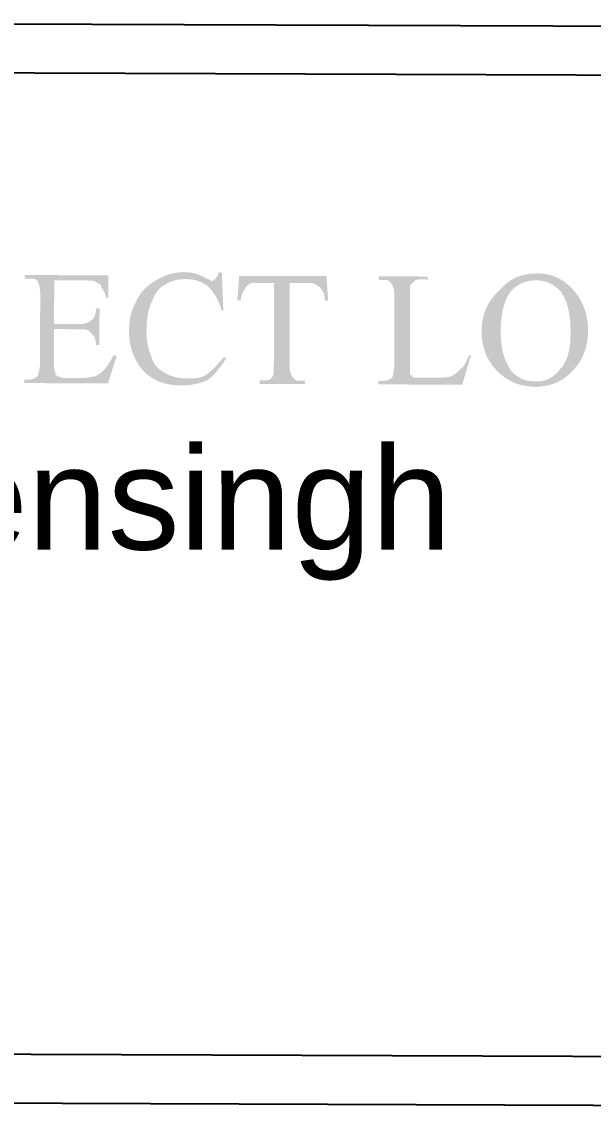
# Model space of a CAD drawing. Header units: millimetres. Extents: x -125 to 146, y -26 to 163.
# Drawn here: x 105.41 to 119.29, y 106.06 to 132.53 of the extents above; entities that cross this region are included whole.
import ezdxf
from ezdxf.xclip import XClip

# ---------------------------------------------------------------- set-up
doc = ezdxf.new("R2010")
doc.units = ezdxf.units.MM
doc.header["$MEASUREMENT"] = 0
doc.header["$XCLIPFRAME"] = 0
doc.layers.get('0').update_dxf_attribs({"color": 255, "linetype": 'CONTINUOUS'})
doc.layers.add('Layer1', color=7, linetype='CONTINUOUS')
doc.styles.add('20CCC60', font='arial.ttf')

# ---------------------------------------------------------------- blocks, each defined once
blk = doc.blocks.new('MF7097_5')
at = {"color": 7, "linetype": 'Continuous', "lineweight": 25, "true_color": 0x000007}
blk.add_lwpolyline([(169.897, 53.755), (169.897, -5.961), (143.65, -5.961), (143.65, 53.755)], close=True, dxfattribs=at)
blk = doc.blocks.new('MF7114_6')
at = {"color": 7, "linetype": 'Continuous', "lineweight": 25, "true_color": 0x000007}
blk.add_lwpolyline([(168.709, 52.612), (168.709, -4.776), (144.838, -4.776), (144.838, 52.612)], close=True, dxfattribs=at)

msp = doc.modelspace()

# ---------------------------------------------------------------- hatches: boundary and pattern name
at = {"true_color": 0x000007}
for points in [[(106.196, 126.238), (106.192, 125.179), (106.784, 125.177), (106.805, 125.177), (106.825, 125.178), (106.845, 125.179), (106.863, 125.18), (106.881, 125.182), (106.898, 125.184), (106.914, 125.186), (106.929, 125.189), (106.943, 125.192), (106.957, 125.195), (106.97, 125.199), (106.982, 125.203), (106.994, 125.207), (107.005, 125.211), (107.016, 125.215), (107.025, 125.22), (107.034, 125.225), (107.043, 125.23), (107.051, 125.235), (107.059, 125.24), (107.066, 125.245), (107.072, 125.25), (107.078, 125.255), (107.084, 125.261), (107.094, 125.266), (107.104, 125.273), (107.113, 125.28), (107.122, 125.288), (107.131, 125.297), (107.139, 125.307), (107.147, 125.317), (107.154, 125.328), (107.161, 125.339), (107.168, 125.351), (107.174, 125.364), (107.179, 125.377), (107.184, 125.39), (107.189, 125.404), (107.193, 125.418), (107.197, 125.433), (107.2, 125.447), (107.203, 125.463), (107.206, 125.478), (107.208, 125.493), (107.209, 125.509), (107.211, 125.525), (107.211, 125.541), (107.212, 125.556), (107.296, 125.556), (107.293, 124.664), (107.208, 124.665), (107.208, 124.68), (107.208, 124.696), (107.207, 124.71), (107.205, 124.725), (107.204, 124.738), (107.202, 124.751), (107.2, 124.764), (107.198, 124.776), (107.195, 124.788), (107.193, 124.799), (107.19, 124.809), (107.188, 124.818), (107.185, 124.827), (107.183, 124.836), (107.18, 124.843), (107.178, 124.85), (107.175, 124.856), (107.173, 124.861), (107.171, 124.866), (107.17, 124.87), (107.169, 124.873), (107.168, 124.875), (107.167, 124.876), (107.167, 124.877), (107.162, 124.882), (107.156, 124.887), (107.151, 124.893), (107.146, 124.898), (107.14, 124.903), (107.135, 124.909), (107.13, 124.914), (107.125, 124.92), (107.119, 124.925), (107.114, 124.931), (107.109, 124.936), (107.104, 124.942), (107.098, 124.947), (107.093, 124.953), (107.088, 124.958), (107.082, 124.964), (107.077, 124.969), (107.072, 124.974), (107.067, 124.98), (107.061, 124.985), (107.056, 124.991), (107.051, 124.996), (107.046, 125.001), (107.04, 125.007), (107.035, 125.012), (107.029, 125.017), (107.022, 125.021), (107.015, 125.025), (107.008, 125.028), (107, 125.031), (106.992, 125.034), (106.983, 125.037), (106.974, 125.039), (106.964, 125.041), (106.954, 125.043), (106.944, 125.044), (106.933, 125.045), (106.921, 125.046), (106.91, 125.047), (106.897, 125.048), (106.885, 125.049), (106.872, 125.049), (106.858, 125.049), (106.844, 125.05), (106.83, 125.05), (106.815, 125.05), (106.799, 125.05), (106.784, 125.05), (106.191, 125.052), (106.188, 124.161), (106.188, 124.15), (106.189, 124.139), (106.19, 124.129), (106.191, 124.118), (106.192, 124.108), (106.194, 124.098), (106.196, 124.088), (106.198, 124.077), (106.201, 124.068), (106.203, 124.058), (106.206, 124.048), (106.209, 124.039), (106.211, 124.03), (106.214, 124.021), (106.216, 124.012), (106.219, 124.004), (106.221, 123.996), (106.223, 123.988), (106.225, 123.98), (106.226, 123.973), (106.228, 123.967), (106.229, 123.96), (106.229, 123.954), (106.229, 123.949), (106.23, 123.949), (106.23, 123.948), (106.231, 123.947), (106.232, 123.946), (106.234, 123.944), (106.236, 123.942), (106.238, 123.94), (106.24, 123.938), (106.243, 123.935), (106.245, 123.933), (106.248, 123.93), (106.25, 123.928), (106.253, 123.925), (106.256, 123.922), (106.258, 123.92), (106.261, 123.917), (106.263, 123.915), (106.265, 123.913), (106.267, 123.911), (106.268, 123.909), (106.27, 123.908), (106.271, 123.907), (106.271, 123.906), (106.272, 123.906), (106.277, 123.906), (106.282, 123.905), (106.287, 123.904), (106.293, 123.903), (106.298, 123.901), (106.304, 123.9), (106.31, 123.897), (106.315, 123.895), (106.321, 123.893), (106.327, 123.89), (106.334, 123.888), (106.34, 123.885), (106.347, 123.882), (106.354, 123.88), (106.361, 123.877), (106.369, 123.875), (106.376, 123.872), (106.385, 123.87), (106.393, 123.868), (106.402, 123.867), (106.411, 123.865), (106.42, 123.864), (106.43, 123.864), (106.441, 123.863), (106.864, 123.862), (106.885, 123.862), (106.905, 123.862), (106.925, 123.863), (106.943, 123.865), (106.961, 123.866), (106.978, 123.868), (106.994, 123.87), (107.01, 123.872), (107.025, 123.875), (107.04, 123.877), (107.054, 123.88), (107.068, 123.882), (107.081, 123.885), (107.093, 123.887), (107.106, 123.89), (107.118, 123.892), (107.129, 123.894), (107.141, 123.896), (107.152, 123.898), (107.163, 123.9), (107.174, 123.901), (107.184, 123.902), (107.195, 123.903), (107.206, 123.903), (107.211, 123.908), (107.217, 123.913), (107.223, 123.919), (107.23, 123.924), (107.237, 123.929), (107.244, 123.934), (107.251, 123.94), (107.259, 123.945), (107.267, 123.95), (107.275, 123.955), (107.282, 123.961), (107.29, 123.966), (107.298, 123.971), (107.306, 123.977), (107.314, 123.982), (107.322, 123.987), (107.329, 123.992), (107.337, 123.998), (107.344, 124.003), (107.351, 124.008), (107.358, 124.013), (107.364, 124.019), (107.37, 124.024), (107.375, 124.029), (107.386, 124.04), (107.397, 124.051), (107.407, 124.063), (107.418, 124.075), (107.428, 124.087), (107.439, 124.1), (107.45, 124.114), (107.46, 124.128), (107.471, 124.142), (107.482, 124.157), (107.492, 124.172), (107.503, 124.187), (107.514, 124.204), (107.524, 124.22), (107.535, 124.237), (107.545, 124.254), (107.556, 124.272), (107.567, 124.29), (107.577, 124.309), (107.588, 124.328), (107.599, 124.348), (107.609, 124.368), (107.62, 124.388), (107.631, 124.409), (107.715, 124.409), (107.501, 123.732), (105.467, 123.74), (105.467, 123.825), (105.552, 123.824), (105.557, 123.824), (105.563, 123.824), (105.569, 123.824), (105.576, 123.824), (105.583, 123.825), (105.59, 123.825), (105.597, 123.825), (105.605, 123.826), (105.613, 123.826), (105.62, 123.827), (105.628, 123.828), (105.636, 123.829), (105.644, 123.831), (105.652, 123.832), (105.66, 123.834), (105.668, 123.836), (105.675, 123.839), (105.683, 123.842), (105.69, 123.845), (105.697, 123.848), (105.703, 123.852), (105.71, 123.856), (105.716, 123.861), (105.721, 123.866), (105.726, 123.866), (105.732, 123.867), (105.737, 123.868), (105.742, 123.869), (105.747, 123.871), (105.752, 123.873), (105.757, 123.876), (105.762, 123.878), (105.767, 123.881), (105.771, 123.885), (105.775, 123.888), (105.779, 123.892), (105.783, 123.896), (105.787, 123.901), (105.79, 123.905), (105.793, 123.91), (105.796, 123.914), (105.799, 123.919), (105.801, 123.924), (105.803, 123.929), (105.804, 123.935), (105.805, 123.94), (105.806, 123.945), (105.806, 123.95), (105.806, 123.956), (105.807, 123.962), (105.808, 123.968), (105.809, 123.975), (105.811, 123.982), (105.813, 123.99), (105.815, 123.998), (105.817, 124.007), (105.82, 124.016), (105.822, 124.025), (105.825, 124.035), (105.828, 124.045), (105.83, 124.056), (105.833, 124.068), (105.835, 124.079), (105.838, 124.091), (105.84, 124.104), (105.842, 124.117), (105.844, 124.13), (105.846, 124.144), (105.847, 124.159), (105.848, 124.173), (105.849, 124.189), (105.849, 124.204), (105.856, 125.9), (105.855, 125.921), (105.855, 125.942), (105.854, 125.962), (105.853, 125.981), (105.851, 126), (105.849, 126.019), (105.846, 126.036), (105.844, 126.054), (105.841, 126.071), (105.837, 126.087), (105.834, 126.102), (105.83, 126.117), (105.826, 126.131), (105.822, 126.145), (105.817, 126.158), (105.813, 126.17), (105.808, 126.181), (105.803, 126.192), (105.798, 126.202), (105.793, 126.211), (105.788, 126.219), (105.783, 126.227), (105.777, 126.233), (105.772, 126.239), (105.767, 126.244), (105.762, 126.249), (105.756, 126.253), (105.751, 126.257), (105.745, 126.261), (105.739, 126.264), (105.733, 126.267), (105.727, 126.269), (105.72, 126.271), (105.713, 126.273), (105.706, 126.275), (105.698, 126.276), (105.69, 126.278), (105.681, 126.279), (105.672, 126.28), (105.663, 126.28), (105.652, 126.281), (105.641, 126.281), (105.63, 126.282), (105.617, 126.282), (105.604, 126.282), (105.591, 126.282), (105.576, 126.282), (105.561, 126.282), (105.476, 126.283), (105.476, 126.367), (107.511, 126.36), (107.509, 125.809), (107.467, 125.81), (107.461, 125.825), (107.456, 125.84), (107.451, 125.855), (107.446, 125.87), (107.44, 125.883), (107.435, 125.897), (107.43, 125.91), (107.425, 125.923), (107.419, 125.935), (107.414, 125.946), (107.409, 125.958), (107.404, 125.968), (107.398, 125.979), (107.393, 125.989), (107.388, 125.998), (107.383, 126.007), (107.377, 126.016), (107.372, 126.024), (107.367, 126.032), (107.362, 126.039), (107.356, 126.046), (107.351, 126.052), (107.346, 126.058), (107.341, 126.064), (107.34, 126.074), (107.34, 126.083), (107.339, 126.092), (107.337, 126.1), (107.335, 126.107), (107.333, 126.114), (107.33, 126.12), (107.327, 126.125), (107.323, 126.13), (107.319, 126.135), (107.314, 126.139), (107.309, 126.143), (107.304, 126.147), (107.298, 126.151), (107.291, 126.155), (107.284, 126.158), (107.277, 126.162), (107.269, 126.165), (107.261, 126.169), (107.253, 126.173), (107.244, 126.177), (107.234, 126.182), (107.224, 126.186), (107.214, 126.191), (107.208, 126.197), (107.203, 126.201), (107.196, 126.205), (107.189, 126.209), (107.182, 126.213), (107.174, 126.216), (107.166, 126.219), (107.158, 126.221), (107.149, 126.224), (107.139, 126.226), (107.129, 126.227), (107.119, 126.229), (107.108, 126.23), (107.097, 126.231), (107.085, 126.232), (107.073, 126.233), (107.06, 126.233), (107.047, 126.234), (107.034, 126.234), (107.02, 126.234), (107.006, 126.234), (106.991, 126.235), (106.976, 126.235), (106.96, 126.235)], [(110.266, 126.434), (110.304, 125.503), (110.262, 125.503), (110.251, 125.539), (110.24, 125.574), (110.229, 125.608), (110.217, 125.641), (110.205, 125.672), (110.192, 125.703), (110.179, 125.732), (110.166, 125.76), (110.152, 125.788), (110.138, 125.814), (110.124, 125.839), (110.11, 125.863), (110.095, 125.887), (110.081, 125.909), (110.066, 125.931), (110.051, 125.952), (110.035, 125.972), (110.02, 125.992), (110.004, 126.011), (109.989, 126.029), (109.973, 126.047), (109.957, 126.064), (109.941, 126.081), (109.926, 126.097), (109.905, 126.112), (109.883, 126.127), (109.862, 126.141), (109.841, 126.154), (109.82, 126.166), (109.798, 126.177), (109.777, 126.188), (109.755, 126.198), (109.733, 126.207), (109.711, 126.215), (109.689, 126.223), (109.667, 126.23), (109.644, 126.236), (109.621, 126.242), (109.598, 126.247), (109.575, 126.252), (109.551, 126.256), (109.527, 126.259), (109.503, 126.262), (109.478, 126.264), (109.453, 126.266), (109.428, 126.267), (109.402, 126.268), (109.376, 126.268), (109.355, 126.268), (109.334, 126.267), (109.312, 126.266), (109.291, 126.265), (109.27, 126.263), (109.249, 126.261), (109.228, 126.258), (109.207, 126.255), (109.187, 126.251), (109.166, 126.247), (109.146, 126.242), (109.126, 126.237), (109.106, 126.232), (109.086, 126.226), (109.067, 126.22), (109.048, 126.213), (109.029, 126.206), (109.01, 126.198), (108.992, 126.19), (108.974, 126.181), (108.957, 126.172), (108.94, 126.163), (108.923, 126.153), (108.907, 126.143), (108.886, 126.132), (108.866, 126.121), (108.847, 126.109), (108.829, 126.097), (108.811, 126.084), (108.794, 126.071), (108.778, 126.057), (108.763, 126.043), (108.747, 126.028), (108.733, 126.013), (108.719, 125.996), (108.705, 125.98), (108.692, 125.962), (108.68, 125.944), (108.667, 125.925), (108.655, 125.905), (108.644, 125.885), (108.632, 125.864), (108.621, 125.842), (108.61, 125.82), (108.599, 125.796), (108.588, 125.772), (108.578, 125.747), (108.567, 125.721), (108.556, 125.699), (108.546, 125.677), (108.537, 125.653), (108.528, 125.629), (108.519, 125.604), (108.511, 125.579), (108.503, 125.552), (108.496, 125.525), (108.489, 125.497), (108.482, 125.468), (108.476, 125.439), (108.471, 125.409), (108.465, 125.378), (108.461, 125.347), (108.456, 125.315), (108.452, 125.282), (108.449, 125.249), (108.446, 125.215), (108.443, 125.181), (108.441, 125.146), (108.44, 125.111), (108.438, 125.075), (108.438, 125.038), (108.437, 125.002), (108.437, 124.97), (108.438, 124.939), (108.439, 124.909), (108.44, 124.88), (108.442, 124.851), (108.445, 124.823), (108.447, 124.796), (108.451, 124.769), (108.454, 124.743), (108.458, 124.717), (108.463, 124.691), (108.468, 124.666), (108.473, 124.641), (108.479, 124.616), (108.485, 124.591), (108.492, 124.566), (108.499, 124.541), (108.507, 124.517), (108.515, 124.492), (108.523, 124.467), (108.532, 124.441), (108.542, 124.416), (108.552, 124.39), (108.562, 124.363), (108.568, 124.342), (108.574, 124.322), (108.581, 124.302), (108.59, 124.282), (108.599, 124.263), (108.608, 124.244), (108.619, 124.226), (108.63, 124.208), (108.642, 124.191), (108.655, 124.174), (108.669, 124.157), (108.683, 124.141), (108.698, 124.125), (108.713, 124.11), (108.729, 124.095), (108.746, 124.081), (108.763, 124.067), (108.781, 124.053), (108.799, 124.04), (108.818, 124.027), (108.838, 124.015), (108.858, 124.003), (108.878, 123.992), (108.899, 123.981), (108.915, 123.971), (108.933, 123.961), (108.951, 123.951), (108.969, 123.942), (108.989, 123.933), (109.009, 123.925), (109.029, 123.917), (109.05, 123.91), (109.072, 123.903), (109.093, 123.897), (109.116, 123.891), (109.138, 123.885), (109.161, 123.88), (109.184, 123.875), (109.207, 123.871), (109.23, 123.867), (109.253, 123.864), (109.276, 123.861), (109.299, 123.858), (109.322, 123.856), (109.344, 123.855), (109.366, 123.853), (109.388, 123.853), (109.409, 123.852), (109.43, 123.852), (109.452, 123.852), (109.473, 123.852), (109.494, 123.852), (109.515, 123.853), (109.536, 123.853), (109.556, 123.854), (109.577, 123.855), (109.598, 123.856), (109.618, 123.858), (109.638, 123.86), (109.658, 123.862), (109.678, 123.865), (109.697, 123.868), (109.717, 123.872), (109.736, 123.876), (109.754, 123.881), (109.773, 123.887), (109.791, 123.893), (109.808, 123.9), (109.826, 123.908), (109.843, 123.916), (109.859, 123.925), (109.875, 123.935), (109.891, 123.946), (109.907, 123.957), (109.923, 123.969), (109.939, 123.981), (109.955, 123.994), (109.971, 124.007), (109.988, 124.021), (110.004, 124.035), (110.021, 124.05), (110.038, 124.066), (110.055, 124.082), (110.072, 124.099), (110.089, 124.116), (110.107, 124.134), (110.125, 124.153), (110.143, 124.173), (110.161, 124.193), (110.18, 124.214), (110.199, 124.236), (110.219, 124.258), (110.238, 124.282), (110.259, 124.306), (110.279, 124.331), (110.3, 124.357), (110.385, 124.357), (110.364, 124.325), (110.343, 124.295), (110.323, 124.266), (110.303, 124.237), (110.283, 124.209), (110.264, 124.182), (110.245, 124.156), (110.226, 124.13), (110.207, 124.105), (110.188, 124.081), (110.169, 124.058), (110.151, 124.035), (110.132, 124.013), (110.114, 123.991), (110.095, 123.97), (110.076, 123.95), (110.057, 123.931), (110.038, 123.912), (110.019, 123.893), (109.999, 123.875), (109.979, 123.858), (109.959, 123.841), (109.938, 123.824), (109.917, 123.808), (109.891, 123.798), (109.865, 123.788), (109.839, 123.779), (109.814, 123.77), (109.789, 123.761), (109.764, 123.753), (109.739, 123.745), (109.715, 123.738), (109.69, 123.732), (109.665, 123.725), (109.64, 123.719), (109.615, 123.714), (109.59, 123.709), (109.564, 123.704), (109.538, 123.7), (109.512, 123.697), (109.486, 123.694), (109.458, 123.691), (109.431, 123.688), (109.402, 123.687), (109.373, 123.685), (109.344, 123.684), (109.313, 123.684), (109.282, 123.683), (109.229, 123.684), (109.177, 123.687), (109.126, 123.69), (109.076, 123.695), (109.027, 123.702), (108.979, 123.71), (108.931, 123.719), (108.885, 123.73), (108.839, 123.743), (108.795, 123.758), (108.751, 123.774), (108.708, 123.791), (108.666, 123.811), (108.625, 123.832), (108.585, 123.856), (108.546, 123.881), (108.508, 123.908), (108.47, 123.936), (108.434, 123.967), (108.398, 124), (108.364, 124.035), (108.33, 124.072), (108.297, 124.112), (108.265, 124.153), (108.244, 124.185), (108.224, 124.217), (108.206, 124.249), (108.188, 124.281), (108.171, 124.313), (108.154, 124.345), (108.139, 124.378), (108.125, 124.411), (108.111, 124.444), (108.098, 124.477), (108.087, 124.511), (108.076, 124.546), (108.066, 124.58), (108.057, 124.616), (108.048, 124.651), (108.041, 124.688), (108.035, 124.725), (108.029, 124.762), (108.024, 124.8), (108.02, 124.839), (108.017, 124.879), (108.015, 124.92), (108.014, 124.961), (108.014, 125.003), (108.014, 125.035), (108.015, 125.067), (108.016, 125.098), (108.018, 125.13), (108.02, 125.161), (108.023, 125.193), (108.027, 125.224), (108.031, 125.256), (108.035, 125.287), (108.04, 125.317), (108.046, 125.348), (108.052, 125.379), (108.059, 125.409), (108.067, 125.439), (108.076, 125.469), (108.085, 125.498), (108.095, 125.528), (108.105, 125.556), (108.117, 125.585), (108.129, 125.613), (108.142, 125.641), (108.156, 125.669), (108.17, 125.696), (108.186, 125.722), (108.197, 125.748), (108.209, 125.774), (108.222, 125.799), (108.235, 125.824), (108.25, 125.849), (108.265, 125.873), (108.281, 125.896), (108.298, 125.919), (108.315, 125.942), (108.334, 125.964), (108.353, 125.986), (108.372, 126.007), (108.392, 126.028), (108.413, 126.049), (108.435, 126.069), (108.457, 126.088), (108.48, 126.107), (108.503, 126.126), (108.527, 126.144), (108.551, 126.162), (108.576, 126.179), (108.601, 126.196), (108.627, 126.212), (108.653, 126.228), (108.68, 126.244), (108.707, 126.259), (108.733, 126.274), (108.76, 126.288), (108.786, 126.301), (108.813, 126.315), (108.84, 126.327), (108.867, 126.339), (108.894, 126.35), (108.922, 126.361), (108.949, 126.371), (108.977, 126.381), (109.005, 126.39), (109.033, 126.398), (109.062, 126.405), (109.091, 126.412), (109.12, 126.418), (109.149, 126.423), (109.179, 126.428), (109.209, 126.431), (109.24, 126.434), (109.271, 126.436), (109.302, 126.437), (109.334, 126.438), (109.36, 126.437), (109.386, 126.437), (109.412, 126.435), (109.437, 126.433), (109.462, 126.431), (109.486, 126.428), (109.511, 126.425), (109.535, 126.421), (109.559, 126.417), (109.583, 126.412), (109.607, 126.406), (109.63, 126.399), (109.654, 126.392), (109.678, 126.385), (109.702, 126.376), (109.726, 126.367), (109.75, 126.357), (109.774, 126.347), (109.799, 126.335), (109.824, 126.323), (109.849, 126.31), (109.874, 126.296), (109.9, 126.282), (109.926, 126.266), (109.932, 126.266), (109.937, 126.265), (109.942, 126.264), (109.947, 126.263), (109.952, 126.261), (109.957, 126.259), (109.962, 126.257), (109.967, 126.255), (109.972, 126.253), (109.976, 126.25), (109.98, 126.247), (109.984, 126.245), (109.988, 126.242), (109.992, 126.239), (109.995, 126.237), (109.998, 126.234), (110.001, 126.232), (110.004, 126.23), (110.006, 126.228), (110.007, 126.227), (110.009, 126.225), (110.01, 126.224), (110.011, 126.224), (110.011, 126.223), (110.016, 126.224), (110.021, 126.224), (110.027, 126.225), (110.032, 126.226), (110.037, 126.228), (110.042, 126.23), (110.047, 126.232), (110.052, 126.234), (110.056, 126.237), (110.061, 126.239), (110.065, 126.242), (110.069, 126.244), (110.073, 126.247), (110.077, 126.25), (110.08, 126.252), (110.083, 126.255), (110.086, 126.257), (110.088, 126.259), (110.09, 126.261), (110.092, 126.262), (110.094, 126.264), (110.095, 126.265), (110.095, 126.265), (110.096, 126.265), (110.101, 126.271), (110.106, 126.276), (110.111, 126.281), (110.117, 126.287), (110.122, 126.292), (110.127, 126.298), (110.132, 126.303), (110.137, 126.309), (110.141, 126.315), (110.146, 126.321), (110.15, 126.328), (110.154, 126.334), (110.158, 126.341), (110.162, 126.348), (110.165, 126.355), (110.168, 126.362), (110.171, 126.37), (110.173, 126.378), (110.176, 126.387), (110.177, 126.395), (110.179, 126.405), (110.18, 126.414), (110.181, 126.424), (110.181, 126.434)], [(112.808, 126.34), (112.848, 125.747), (112.763, 125.748), (112.763, 125.758), (112.763, 125.769), (112.763, 125.779), (112.763, 125.79), (112.763, 125.8), (112.763, 125.81), (112.763, 125.821), (112.762, 125.831), (112.761, 125.841), (112.761, 125.85), (112.76, 125.86), (112.758, 125.869), (112.757, 125.878), (112.755, 125.887), (112.754, 125.896), (112.751, 125.904), (112.749, 125.913), (112.746, 125.92), (112.743, 125.928), (112.74, 125.935), (112.736, 125.942), (112.731, 125.948), (112.727, 125.954), (112.722, 125.959), (112.717, 125.97), (112.711, 125.98), (112.706, 125.989), (112.701, 125.998), (112.695, 126.007), (112.69, 126.016), (112.684, 126.024), (112.678, 126.032), (112.672, 126.039), (112.666, 126.046), (112.66, 126.053), (112.653, 126.06), (112.647, 126.067), (112.64, 126.073), (112.633, 126.079), (112.625, 126.085), (112.617, 126.091), (112.609, 126.097), (112.601, 126.102), (112.592, 126.108), (112.583, 126.113), (112.573, 126.119), (112.563, 126.124), (112.553, 126.129), (112.548, 126.134), (112.542, 126.139), (112.535, 126.143), (112.528, 126.147), (112.521, 126.151), (112.513, 126.154), (112.505, 126.157), (112.497, 126.159), (112.488, 126.162), (112.478, 126.164), (112.468, 126.165), (112.458, 126.167), (112.447, 126.168), (112.436, 126.169), (112.424, 126.17), (112.412, 126.171), (112.4, 126.171), (112.387, 126.172), (112.373, 126.172), (112.359, 126.172), (112.345, 126.172), (112.33, 126.172), (112.315, 126.173), (112.299, 126.173), (111.918, 126.174), (111.911, 124.182), (111.911, 124.161), (111.912, 124.141), (111.913, 124.122), (111.914, 124.104), (111.916, 124.087), (111.918, 124.07), (111.92, 124.054), (111.923, 124.039), (111.926, 124.025), (111.929, 124.011), (111.933, 123.998), (111.937, 123.986), (111.941, 123.974), (111.945, 123.963), (111.949, 123.953), (111.954, 123.943), (111.959, 123.934), (111.964, 123.926), (111.968, 123.918), (111.974, 123.91), (111.979, 123.903), (111.984, 123.897), (111.989, 123.891), (111.994, 123.885), (112, 123.875), (112.005, 123.866), (112.01, 123.857), (112.016, 123.849), (112.022, 123.842), (112.027, 123.836), (112.033, 123.83), (112.04, 123.825), (112.046, 123.821), (112.053, 123.817), (112.061, 123.814), (112.068, 123.811), (112.076, 123.808), (112.085, 123.806), (112.094, 123.805), (112.104, 123.803), (112.114, 123.802), (112.125, 123.801), (112.137, 123.801), (112.149, 123.8), (112.162, 123.8), (112.176, 123.8), (112.19, 123.8), (112.206, 123.8), (112.29, 123.799), (112.29, 123.715), (111.187, 123.719), (111.187, 123.803), (111.272, 123.803), (111.282, 123.803), (111.293, 123.803), (111.304, 123.803), (111.314, 123.803), (111.325, 123.804), (111.335, 123.804), (111.345, 123.805), (111.356, 123.806), (111.366, 123.807), (111.376, 123.809), (111.385, 123.811), (111.395, 123.813), (111.404, 123.816), (111.413, 123.819), (111.422, 123.823), (111.431, 123.828), (111.439, 123.833), (111.447, 123.838), (111.454, 123.844), (111.462, 123.851), (111.468, 123.859), (111.475, 123.868), (111.481, 123.877), (111.486, 123.887), (111.492, 123.892), (111.496, 123.898), (111.5, 123.905), (111.504, 123.912), (111.508, 123.919), (111.511, 123.927), (111.514, 123.936), (111.516, 123.945), (111.519, 123.955), (111.521, 123.965), (111.522, 123.976), (111.524, 123.987), (111.525, 124), (111.526, 124.013), (111.527, 124.026), (111.528, 124.04), (111.528, 124.056), (111.529, 124.071), (111.529, 124.088), (111.529, 124.105), (111.53, 124.124), (111.53, 124.143), (111.53, 124.162), (111.53, 124.183), (111.537, 126.175), (111.238, 126.177), (111.223, 126.177), (111.207, 126.177), (111.193, 126.177), (111.178, 126.177), (111.164, 126.177), (111.151, 126.177), (111.138, 126.177), (111.125, 126.177), (111.113, 126.177), (111.102, 126.177), (111.09, 126.177), (111.08, 126.177), (111.069, 126.177), (111.059, 126.177), (111.05, 126.177), (111.041, 126.177), (111.032, 126.177), (111.024, 126.177), (111.016, 126.177), (111.009, 126.177), (111.002, 126.177), (110.996, 126.177), (110.99, 126.177), (110.984, 126.177), (110.974, 126.172), (110.964, 126.167), (110.954, 126.162), (110.945, 126.156), (110.936, 126.151), (110.928, 126.145), (110.92, 126.14), (110.912, 126.134), (110.904, 126.128), (110.897, 126.122), (110.89, 126.116), (110.883, 126.109), (110.877, 126.102), (110.871, 126.095), (110.864, 126.088), (110.858, 126.081), (110.853, 126.073), (110.847, 126.065), (110.841, 126.056), (110.836, 126.048), (110.83, 126.039), (110.825, 126.029), (110.82, 126.019), (110.814, 126.009), (110.809, 126.003), (110.804, 125.997), (110.798, 125.989), (110.793, 125.981), (110.788, 125.973), (110.783, 125.963), (110.778, 125.953), (110.773, 125.943), (110.769, 125.932), (110.764, 125.921), (110.76, 125.91), (110.756, 125.898), (110.752, 125.886), (110.748, 125.874), (110.745, 125.861), (110.742, 125.849), (110.739, 125.837), (110.736, 125.825), (110.734, 125.812), (110.732, 125.8), (110.731, 125.789), (110.73, 125.777), (110.729, 125.766), (110.729, 125.755), (110.644, 125.755), (110.689, 126.348)], [(116.277, 124.42), (116.32, 124.419), (116.105, 123.701), (114.071, 123.708), (114.071, 123.793), (114.156, 123.792), (114.171, 123.793), (114.187, 123.793), (114.201, 123.794), (114.216, 123.796), (114.23, 123.797), (114.243, 123.799), (114.256, 123.802), (114.269, 123.805), (114.281, 123.808), (114.293, 123.811), (114.304, 123.815), (114.315, 123.818), (114.325, 123.822), (114.335, 123.827), (114.344, 123.831), (114.353, 123.836), (114.362, 123.84), (114.37, 123.845), (114.378, 123.85), (114.385, 123.855), (114.392, 123.86), (114.399, 123.866), (114.405, 123.871), (114.41, 123.876), (114.41, 123.882), (114.411, 123.888), (114.412, 123.894), (114.413, 123.901), (114.415, 123.909), (114.417, 123.917), (114.419, 123.925), (114.421, 123.934), (114.424, 123.944), (114.426, 123.954), (114.429, 123.965), (114.432, 123.977), (114.434, 123.989), (114.437, 124.002), (114.44, 124.015), (114.442, 124.03), (114.444, 124.045), (114.446, 124.061), (114.448, 124.077), (114.45, 124.095), (114.451, 124.113), (114.453, 124.132), (114.453, 124.152), (114.454, 124.172), (114.46, 125.868), (114.46, 125.889), (114.459, 125.909), (114.458, 125.928), (114.457, 125.946), (114.455, 125.964), (114.453, 125.98), (114.45, 125.996), (114.448, 126.011), (114.445, 126.025), (114.441, 126.039), (114.438, 126.052), (114.434, 126.064), (114.43, 126.076), (114.426, 126.087), (114.421, 126.097), (114.417, 126.107), (114.412, 126.116), (114.407, 126.125), (114.402, 126.133), (114.397, 126.14), (114.392, 126.147), (114.387, 126.153), (114.381, 126.159), (114.376, 126.165), (114.371, 126.175), (114.365, 126.184), (114.359, 126.193), (114.352, 126.201), (114.345, 126.208), (114.337, 126.214), (114.33, 126.22), (114.322, 126.225), (114.313, 126.229), (114.305, 126.233), (114.296, 126.236), (114.287, 126.239), (114.277, 126.242), (114.268, 126.244), (114.258, 126.246), (114.248, 126.247), (114.238, 126.248), (114.228, 126.249), (114.217, 126.249), (114.207, 126.25), (114.197, 126.25), (114.186, 126.25), (114.175, 126.25), (114.165, 126.25), (114.08, 126.251), (114.081, 126.335), (115.266, 126.331), (115.266, 126.246), (115.25, 126.251), (115.234, 126.255), (115.218, 126.259), (115.202, 126.261), (115.187, 126.263), (115.172, 126.265), (115.157, 126.265), (115.142, 126.266), (115.127, 126.265), (115.113, 126.265), (115.099, 126.264), (115.086, 126.263), (115.073, 126.262), (115.06, 126.26), (115.048, 126.258), (115.037, 126.257), (115.026, 126.255), (115.016, 126.253), (115.006, 126.252), (114.997, 126.25), (114.989, 126.249), (114.981, 126.248), (114.975, 126.248), (114.969, 126.247), (114.964, 126.242), (114.959, 126.237), (114.953, 126.232), (114.948, 126.226), (114.943, 126.221), (114.937, 126.216), (114.932, 126.211), (114.927, 126.205), (114.921, 126.2), (114.916, 126.195), (114.911, 126.189), (114.905, 126.184), (114.9, 126.179), (114.895, 126.174), (114.89, 126.168), (114.884, 126.163), (114.879, 126.158), (114.874, 126.153), (114.868, 126.147), (114.863, 126.142), (114.858, 126.137), (114.852, 126.131), (114.847, 126.126), (114.842, 126.121), (114.842, 126.115), (114.842, 126.109), (114.842, 126.103), (114.842, 126.096), (114.842, 126.089), (114.842, 126.081), (114.842, 126.072), (114.841, 126.063), (114.841, 126.053), (114.841, 126.043), (114.841, 126.032), (114.841, 126.02), (114.841, 126.008), (114.841, 125.995), (114.841, 125.982), (114.841, 125.967), (114.841, 125.952), (114.841, 125.936), (114.841, 125.92), (114.841, 125.902), (114.841, 125.884), (114.841, 125.865), (114.841, 125.845), (114.841, 125.825), (114.835, 124.171), (114.834, 124.156), (114.834, 124.141), (114.834, 124.127), (114.834, 124.114), (114.834, 124.102), (114.834, 124.09), (114.834, 124.079), (114.834, 124.069), (114.834, 124.059), (114.834, 124.05), (114.834, 124.042), (114.834, 124.033), (114.834, 124.026), (114.834, 124.018), (114.834, 124.011), (114.834, 124.005), (114.834, 123.998), (114.834, 123.992), (114.834, 123.987), (114.834, 123.981), (114.834, 123.975), (114.834, 123.97), (114.834, 123.965), (114.834, 123.959), (114.839, 123.954), (114.843, 123.949), (114.848, 123.945), (114.852, 123.941), (114.855, 123.937), (114.859, 123.934), (114.862, 123.931), (114.865, 123.928), (114.868, 123.925), (114.871, 123.922), (114.873, 123.919), (114.876, 123.917), (114.879, 123.914), (114.881, 123.911), (114.884, 123.909), (114.887, 123.906), (114.89, 123.903), (114.893, 123.9), (114.896, 123.896), (114.9, 123.892), (114.904, 123.888), (114.908, 123.884), (114.913, 123.879), (114.918, 123.874), (114.924, 123.874), (114.93, 123.874), (114.936, 123.874), (114.943, 123.874), (114.95, 123.874), (114.958, 123.874), (114.967, 123.874), (114.976, 123.874), (114.986, 123.874), (114.996, 123.874), (115.007, 123.874), (115.019, 123.874), (115.031, 123.874), (115.044, 123.874), (115.057, 123.874), (115.072, 123.874), (115.087, 123.874), (115.103, 123.874), (115.119, 123.874), (115.137, 123.873), (115.155, 123.873), (115.174, 123.873), (115.194, 123.873), (115.214, 123.873), (115.426, 123.872), (115.447, 123.872), (115.468, 123.872), (115.489, 123.872), (115.51, 123.872), (115.531, 123.872), (115.552, 123.873), (115.572, 123.873), (115.592, 123.873), (115.612, 123.874), (115.632, 123.875), (115.651, 123.876), (115.67, 123.877), (115.688, 123.878), (115.706, 123.88), (115.724, 123.882), (115.74, 123.884), (115.757, 123.886), (115.773, 123.889), (115.788, 123.892), (115.802, 123.896), (115.816, 123.899), (115.829, 123.904), (115.841, 123.908), (115.852, 123.913), (115.863, 123.918), (115.873, 123.924), (115.882, 123.929), (115.891, 123.934), (115.9, 123.94), (115.909, 123.945), (115.918, 123.951), (115.926, 123.957), (115.934, 123.963), (115.942, 123.969), (115.95, 123.975), (115.958, 123.982), (115.966, 123.988), (115.974, 123.995), (115.982, 124.002), (115.991, 124.01), (115.999, 124.018), (116.007, 124.026), (116.016, 124.034), (116.025, 124.043), (116.034, 124.052), (116.044, 124.061), (116.054, 124.071), (116.064, 124.082), (116.075, 124.087), (116.085, 124.094), (116.094, 124.101), (116.104, 124.11), (116.113, 124.119), (116.122, 124.128), (116.13, 124.139), (116.138, 124.15), (116.147, 124.163), (116.155, 124.175), (116.163, 124.189), (116.171, 124.203), (116.179, 124.218), (116.187, 124.233), (116.195, 124.25), (116.203, 124.266), (116.212, 124.284), (116.22, 124.301), (116.229, 124.32), (116.238, 124.339), (116.247, 124.358), (116.257, 124.378), (116.267, 124.399)]]:
    msp.add_hatch(color=7, dxfattribs=at).paths.add_polyline_path(points)
h = msp.add_hatch(color=7, dxfattribs=at)
h.paths.add_polyline_path([(117.936, 126.406), (117.978, 126.405), (118.02, 126.403), (118.062, 126.399), (118.103, 126.394), (118.143, 126.388), (118.183, 126.38), (118.223, 126.371), (118.262, 126.361), (118.301, 126.349), (118.339, 126.335), (118.377, 126.32), (118.414, 126.303), (118.451, 126.285), (118.487, 126.266), (118.523, 126.244), (118.559, 126.222), (118.594, 126.197), (118.628, 126.171), (118.662, 126.143), (118.696, 126.114), (118.729, 126.083), (118.762, 126.05), (118.794, 126.015), (118.826, 125.979), (118.852, 125.947), (118.877, 125.915), (118.901, 125.881), (118.924, 125.848), (118.946, 125.814), (118.967, 125.779), (118.988, 125.743), (119.007, 125.707), (119.025, 125.67), (119.042, 125.633), (119.058, 125.594), (119.073, 125.555), (119.087, 125.514), (119.1, 125.473), (119.111, 125.431), (119.122, 125.388), (119.131, 125.344), (119.139, 125.298), (119.146, 125.252), (119.151, 125.204), (119.156, 125.155), (119.159, 125.105), (119.16, 125.054), (119.161, 125.002), (119.16, 124.954), (119.158, 124.907), (119.154, 124.861), (119.15, 124.815), (119.143, 124.769), (119.136, 124.725), (119.127, 124.68), (119.117, 124.636), (119.106, 124.593), (119.093, 124.551), (119.079, 124.509), (119.064, 124.468), (119.047, 124.427), (119.029, 124.387), (119.01, 124.348), (118.989, 124.309), (118.967, 124.271), (118.944, 124.234), (118.919, 124.198), (118.893, 124.163), (118.866, 124.128), (118.837, 124.094), (118.808, 124.061), (118.776, 124.029), (118.749, 123.998), (118.721, 123.969), (118.691, 123.94), (118.66, 123.913), (118.628, 123.888), (118.595, 123.863), (118.561, 123.84), (118.526, 123.819), (118.49, 123.798), (118.454, 123.779), (118.416, 123.761), (118.378, 123.745), (118.339, 123.73), (118.3, 123.716), (118.26, 123.704), (118.219, 123.693), (118.178, 123.683), (118.137, 123.675), (118.095, 123.667), (118.053, 123.662), (118.011, 123.657), (117.968, 123.654), (117.926, 123.652), (117.883, 123.652), (117.836, 123.652), (117.79, 123.655), (117.744, 123.658), (117.7, 123.663), (117.656, 123.669), (117.613, 123.676), (117.571, 123.685), (117.529, 123.695), (117.488, 123.707), (117.448, 123.719), (117.409, 123.733), (117.37, 123.749), (117.332, 123.765), (117.295, 123.783), (117.258, 123.803), (117.222, 123.823), (117.187, 123.845), (117.152, 123.869), (117.117, 123.893), (117.084, 123.919), (117.05, 123.946), (117.018, 123.975), (116.985, 124.005), (116.953, 124.036), (116.922, 124.068), (116.893, 124.102), (116.864, 124.136), (116.837, 124.17), (116.812, 124.206), (116.787, 124.242), (116.764, 124.28), (116.743, 124.318), (116.722, 124.356), (116.703, 124.396), (116.686, 124.436), (116.669, 124.476), (116.654, 124.518), (116.64, 124.56), (116.628, 124.602), (116.617, 124.646), (116.607, 124.69), (116.599, 124.734), (116.592, 124.779), (116.586, 124.824), (116.581, 124.87), (116.578, 124.917), (116.576, 124.964), (116.576, 125.011), (116.577, 125.064), (116.58, 125.116), (116.584, 125.167), (116.591, 125.217), (116.599, 125.266), (116.608, 125.314), (116.619, 125.362), (116.632, 125.408), (116.647, 125.453), (116.663, 125.498), (116.681, 125.542), (116.7, 125.585), (116.721, 125.626), (116.743, 125.667), (116.767, 125.708), (116.792, 125.747), (116.819, 125.785), (116.847, 125.822), (116.876, 125.859), (116.907, 125.895), (116.94, 125.929), (116.974, 125.963), (117.009, 125.996), (117.045, 126.028), (117.072, 126.059), (117.1, 126.089), (117.129, 126.117), (117.159, 126.144), (117.189, 126.17), (117.221, 126.194), (117.253, 126.217), (117.286, 126.239), (117.32, 126.259), (117.355, 126.278), (117.391, 126.296), (117.427, 126.312), (117.465, 126.327), (117.503, 126.341), (117.543, 126.354), (117.583, 126.365), (117.624, 126.375), (117.666, 126.383), (117.709, 126.39), (117.752, 126.396), (117.797, 126.4), (117.842, 126.403), (117.889, 126.405)])
h.paths.add_polyline_path([(117.893, 126.237), (117.861, 126.236), (117.831, 126.235), (117.801, 126.233), (117.772, 126.23), (117.744, 126.226), (117.717, 126.221), (117.69, 126.216), (117.664, 126.209), (117.638, 126.202), (117.613, 126.194), (117.589, 126.184), (117.564, 126.174), (117.541, 126.163), (117.518, 126.152), (117.495, 126.139), (117.472, 126.125), (117.45, 126.111), (117.428, 126.095), (117.406, 126.079), (117.385, 126.062), (117.363, 126.044), (117.342, 126.025), (117.32, 126.005), (117.299, 125.985), (117.278, 125.958), (117.258, 125.929), (117.239, 125.9), (117.221, 125.869), (117.204, 125.837), (117.187, 125.803), (117.172, 125.769), (117.157, 125.733), (117.143, 125.696), (117.13, 125.658), (117.118, 125.618), (117.107, 125.578), (117.097, 125.536), (117.087, 125.493), (117.079, 125.45), (117.071, 125.405), (117.064, 125.359), (117.059, 125.312), (117.054, 125.264), (117.049, 125.215), (117.046, 125.165), (117.044, 125.114), (117.042, 125.062), (117.042, 125.009), (117.042, 124.957), (117.043, 124.906), (117.045, 124.856), (117.048, 124.808), (117.052, 124.761), (117.056, 124.714), (117.062, 124.669), (117.068, 124.625), (117.076, 124.582), (117.084, 124.54), (117.093, 124.499), (117.103, 124.459), (117.114, 124.42), (117.126, 124.381), (117.138, 124.343), (117.152, 124.307), (117.166, 124.27), (117.182, 124.235), (117.198, 124.2), (117.215, 124.166), (117.233, 124.132), (117.252, 124.099), (117.271, 124.067), (117.292, 124.035), (117.313, 124.014), (117.334, 123.994), (117.355, 123.975), (117.377, 123.957), (117.398, 123.94), (117.42, 123.923), (117.442, 123.908), (117.464, 123.893), (117.486, 123.879), (117.509, 123.866), (117.532, 123.854), (117.556, 123.843), (117.58, 123.833), (117.604, 123.824), (117.629, 123.815), (117.655, 123.808), (117.681, 123.801), (117.708, 123.795), (117.735, 123.79), (117.763, 123.786), (117.792, 123.783), (117.822, 123.781), (117.852, 123.779), (117.884, 123.779), (117.915, 123.779), (117.946, 123.78), (117.976, 123.782), (118.005, 123.785), (118.034, 123.79), (118.061, 123.795), (118.088, 123.801), (118.115, 123.808), (118.14, 123.816), (118.166, 123.825), (118.19, 123.835), (118.214, 123.846), (118.238, 123.859), (118.261, 123.872), (118.284, 123.887), (118.307, 123.903), (118.329, 123.919), (118.351, 123.938), (118.373, 123.957), (118.395, 123.978), (118.416, 124), (118.438, 124.023), (118.459, 124.047), (118.48, 124.073), (118.501, 124.095), (118.521, 124.118), (118.54, 124.142), (118.558, 124.168), (118.575, 124.195), (118.592, 124.223), (118.607, 124.253), (118.622, 124.284), (118.636, 124.316), (118.649, 124.35), (118.661, 124.385), (118.672, 124.421), (118.682, 124.459), (118.692, 124.498), (118.7, 124.538), (118.708, 124.58), (118.715, 124.623), (118.72, 124.667), (118.725, 124.713), (118.73, 124.76), (118.733, 124.808), (118.735, 124.858), (118.737, 124.909), (118.737, 124.961), (118.737, 125.019), (118.736, 125.075), (118.734, 125.13), (118.731, 125.184), (118.727, 125.237), (118.723, 125.288), (118.717, 125.338), (118.711, 125.386), (118.703, 125.433), (118.695, 125.479), (118.686, 125.524), (118.676, 125.567), (118.665, 125.608), (118.654, 125.649), (118.641, 125.688), (118.627, 125.726), (118.613, 125.762), (118.598, 125.797), (118.581, 125.831), (118.564, 125.864), (118.546, 125.895), (118.528, 125.925), (118.508, 125.953), (118.487, 125.98), (118.466, 126.001), (118.445, 126.021), (118.424, 126.04), (118.402, 126.058), (118.381, 126.076), (118.359, 126.092), (118.337, 126.108), (118.315, 126.122), (118.293, 126.136), (118.27, 126.149), (118.247, 126.161), (118.223, 126.172), (118.199, 126.182), (118.174, 126.191), (118.149, 126.2), (118.123, 126.208), (118.097, 126.214), (118.07, 126.22), (118.043, 126.225), (118.014, 126.229), (117.985, 126.232), (117.955, 126.235), (117.924, 126.236)])

# ---------------------------------------------------------------- block references
at = {"color": 7, "true_color": 0xffffff}
ref = msp.add_blockref('MF7097_5', (144.555, -37.569), dxfattribs=dict(at, rotation=89.78812348408282))
XClip(ref).set_block_clipping_path([(143.4676640828, 0), (170.1376608531, 53.9326737722)])
ref = msp.add_blockref('MF7114_6', (144.555, -37.569), dxfattribs=dict(at, rotation=89.78812348408282))
XClip(ref).set_block_clipping_path([(144.6529922485, 0), (168.9523326874, 52.7896718343)])

# ---------------------------------------------------------------- texts
at = {"layer": 'Layer1', "insert": (96.047, 122.192), "char_height": 2.5, "attachment_point": 1, "style": '20CCC60'}
msp.add_mtext_dynamic_manual_height_columns('Mymensingh', width=26.89927, gutter_width=12.5, heights=[0], dxfattribs=at)

doc.saveas('drawing.dxf')
